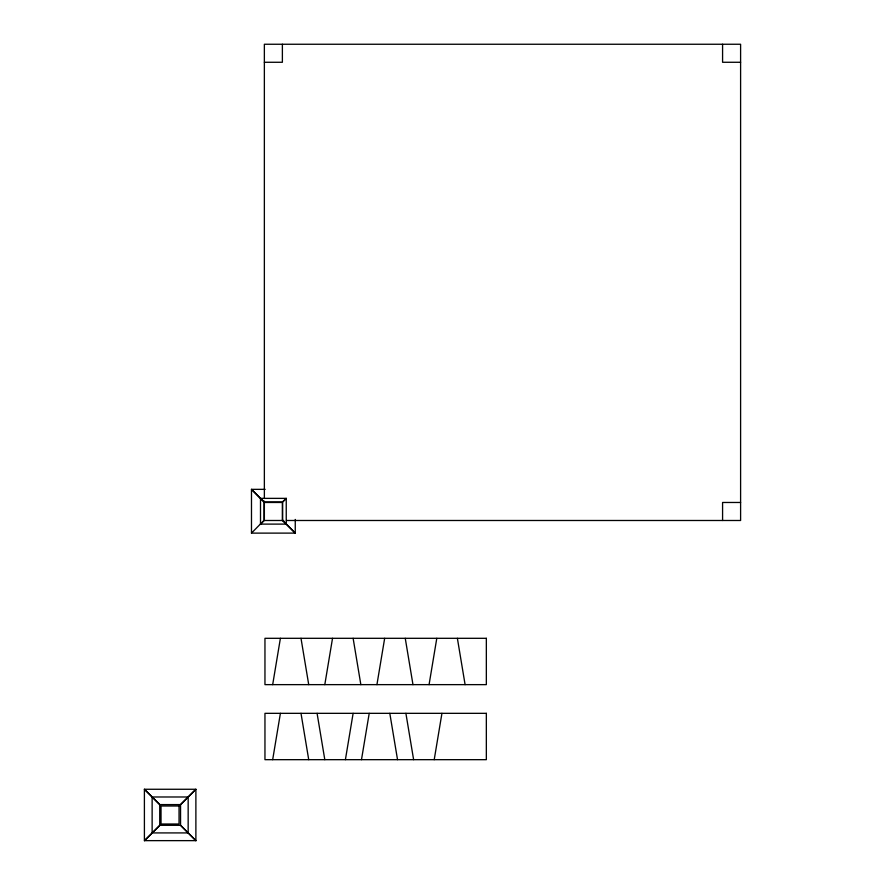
<?xml version="1.0" encoding="UTF-8"?>
<svg xmlns="http://www.w3.org/2000/svg" width="885" height="885" viewBox="0 0 885 885"><rect width="100%" height="100%" fill="white"/><g stroke="black" fill="none" stroke-linecap="round" stroke-linejoin="round"><path stroke-width="1.33" d="M272.68 684.636L280.401 638.306M272.68 759.673L280.401 713.332M324.806 684.636L332.528 638.306M345.404 759.673L353.126 713.332M361.489 759.673L369.211 713.332M376.933 684.636L384.665 638.306M429.07 684.636L436.792 638.306M434.214 759.673L441.936 713.332M295.258 519.44L295.258 533.113L251.484 533.124L264.117 520.247L264.117 502.226L251.484 489.35L265.168 489.35M152.132 833.028L159.743 825.307L159.743 804.708L144.41 789.265L195.884 789.265L195.884 840.75L180.551 825.307L180.551 804.708L195.884 789.265L180.44 804.598L159.853 804.598L144.399 789.265L144.41 840.75L152.132 833.028L152.132 796.987L188.162 796.987L188.162 833.028M152.231 832.918L144.509 840.639L195.994 840.639L180.551 825.307L159.953 825.307L152.231 832.918L188.273 832.918M251.484 533.113L251.484 489.35L260.5 498.366L260.5 524.108L264.361 520.491L283.687 520.491M264.361 62.271L282.381 62.271L282.381 44.25M740.601 62.271L722.58 62.271L722.58 44.25M264.361 502.47L282.381 502.47L282.381 520.491L295.258 533.113L282.625 520.247L282.625 502.226L286.242 498.366L260.5 498.366L264.361 501.983L282.381 501.983L286.242 498.366L286.242 524.108L260.5 524.108M740.601 502.47L722.58 502.47L722.58 520.491M286.441 520.491L740.601 520.491L740.601 44.25L264.361 44.25L264.361 498.399M457.379 638.306L465.101 684.636M405.253 638.306L412.974 684.636M405.894 713.332L413.616 759.673M389.809 713.332L397.531 759.673M353.126 638.306L360.848 684.636M317.084 713.332L324.806 759.673M301 638.306L308.721 684.636M301 713.332L308.721 759.673M264.361 501.164L264.361 520.491M486.341 638.306L264.958 638.306L264.958 684.636L486.341 684.636L486.341 638.306M486.341 713.332L264.958 713.332L264.958 759.673L486.341 759.673L486.341 713.332M179.047 806.003L161.026 806.003L161.026 824.012L179.047 824.012L179.047 806.003"/></g></svg>
